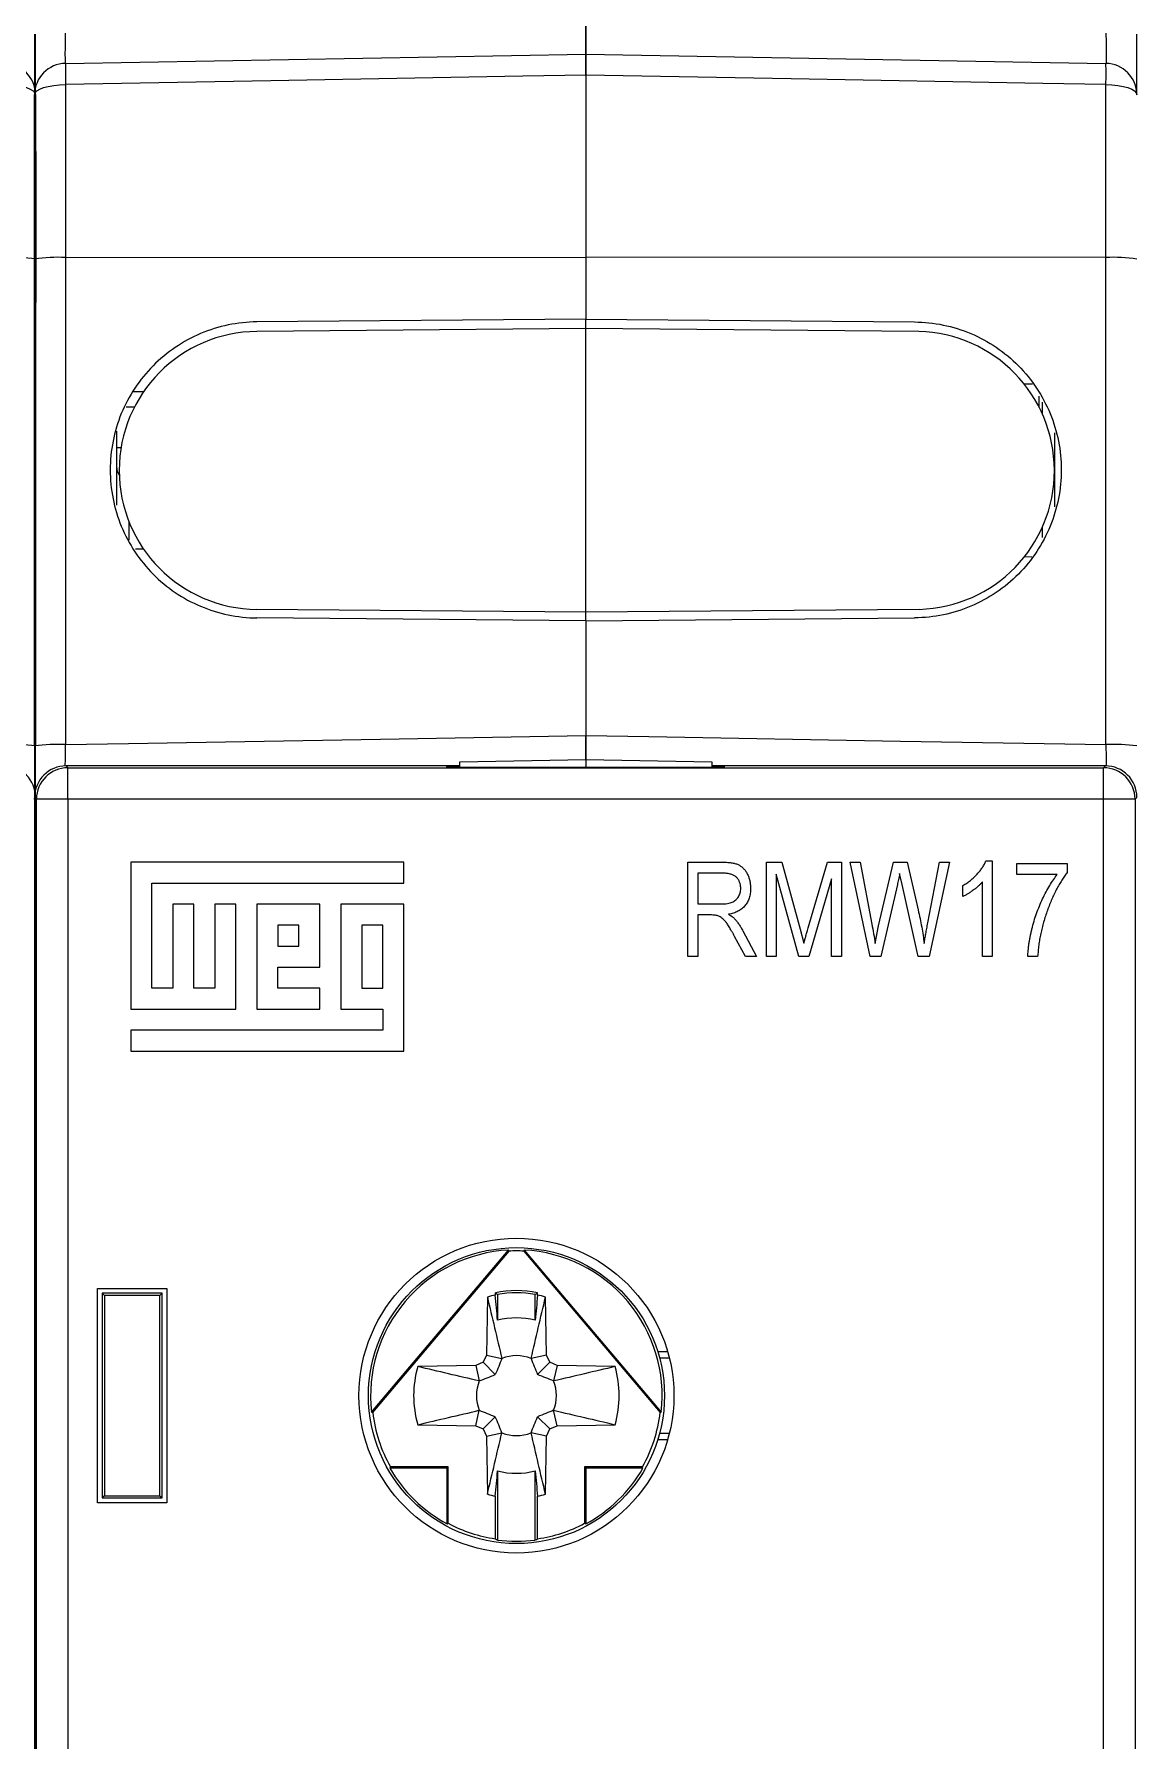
# Model space of a CAD drawing. Header units: millimetres. Extents: x -72 to 2978, y -1067 to 2817.
# Drawn here: x 2155.93 to 2173.44, y 27.06 to 54.16 of the extents above; entities that cross this region are included whole.
import ezdxf

# ---------------------------------------------------------------- set-up
doc = ezdxf.new("R2010")
doc.units = ezdxf.units.MM

msp = doc.modelspace()

# ---------------------------------------------------------------- linework, layer by layer
at = {"color": 7, "linetype": 'Continuous', "lineweight": 15}
for p, q in [((2156.429, 53.698), (2164.688, 53.842)), ((2164.688, 53.842), (2172.947, 53.698)), ((2164.688, 53.511), (2164.688, 50.622)), ((2155.938, 50.591), (2155.938, 53.198)), ((2155.953, 53.198), (2155.953, 50.591)), ((2156.429, 53.361), (2156.429, 50.615)), ((2172.947, 50.615), (2172.947, 53.361)), ((2155.963, 52.298), (2155.953, 52.298)), ((2155.963, 49.898), (2155.963, 52.298)), ((2155.938, 42.862), (2155.938, 50.591)), ((2155.953, 50.591), (2155.953, 42.862)), ((2156.429, 50.615), (2164.688, 50.622)), ((2156.429, 50.615), (2156.429, 42.88)), ((2164.688, 50.622), (2164.688, 49.638)), ((2172.947, 50.615), (2164.688, 50.622)), ((2172.947, 42.88), (2172.947, 50.615)), ((2155.963, 49.898), (2155.953, 49.898)), ((2164.688, 49.638), (2159.468, 49.592)), ((2164.688, 49.638), (2169.909, 49.592)), ((2164.688, 49.486), (2159.469, 49.441)), ((2164.688, 44.982), (2164.688, 49.486)), ((2169.975, 49.44), (2164.688, 49.486)), ((2171.648, 48.608), (2171.779, 48.61)), ((2157.393, 48.242), (2157.525, 48.242)), ((2157.498, 48.486), (2157.671, 48.486)), ((2171.888, 48.234), (2171.888, 48.413)), ((2157.238, 47.857), (2157.238, 46.68)), ((2172.138, 46.656), (2172.138, 47.83)), ((2157.311, 47.593), (2157.238, 47.592)), ((2157.671, 45.982), (2157.54, 45.982)), ((2171.77, 45.858), (2171.65, 45.86)), ((2164.688, 44.982), (2159.469, 45.027)), ((2169.981, 45.028), (2164.688, 44.982)), ((2164.688, 44.847), (2159.468, 44.892)), ((2164.688, 44.847), (2169.909, 44.892)), ((2164.688, 44.847), (2164.688, 43.024)), ((2162.688, 42.607), (2164.688, 42.642)), ((2162.688, 42.522), (2162.688, 42.607)), ((2164.688, 42.642), (2164.688, 42.522)), ((2164.688, 42.642), (2166.688, 42.607)), ((2166.688, 42.607), (2166.688, 42.522)), ((2156.438, 42.542), (2156.468, 42.513)), ((2162.688, 42.542), (2156.438, 42.542)), ((2156.468, 42.013), (2156.468, 42.513)), ((2156.468, 42.513), (2172.909, 42.513)), ((2162.482, 42.532), (2162.482, 42.522)), ((2162.688, 42.532), (2162.482, 42.532)), ((2162.482, 42.522), (2162.482, 42.532)), ((2162.482, 42.522), (2166.894, 42.522)), ((2172.938, 42.542), (2166.688, 42.542)), ((2166.894, 42.532), (2166.688, 42.532)), ((2166.894, 42.522), (2166.894, 42.532)), ((2166.894, 42.522), (2166.894, 42.532)), ((2172.909, 42.513), (2172.938, 42.542)), ((2172.909, 42.013), (2172.909, 42.513)), ((2155.953, 42.042), (2155.924, 42.013)), ((2155.968, 42.013), (2155.938, 42.042)), ((2155.938, 42.042), (2155.938, -1.758)), ((2155.953, -1.758), (2155.953, 42.042)), ((2156.468, 42.013), (2155.968, 42.013)), ((2155.968, -1.729), (2155.968, 42.013)), ((2172.909, 42.013), (2156.468, 42.013)), ((2156.468, 42.013), (2156.468, -1.729)), ((2172.909, -1.729), (2172.909, 42.013)), ((2173.409, 42.013), (2172.909, 42.013)), ((2173.438, 42.042), (2173.409, 42.013)), ((2173.409, 42.013), (2173.409, -1.729)), ((2155.938, 41.898), (2155.938, -1.614)), ((2155.953, -1.614), (2155.953, 41.898)), ((2161.801, 41.013), (2157.468, 41.013)), ((2157.468, 41.013), (2157.468, 38.679)), ((2161.801, 40.679), (2161.801, 41.013)), ((2166.311, 39.513), (2166.311, 41.013)), ((2166.311, 41.013), (2166.862, 41.013)), ((2167.558, 41.013), (2167.802, 41.013)), ((2167.558, 39.513), (2167.558, 41.013)), ((2167.802, 41.013), (2168.094, 39.951)), ((2168.22, 39.969), (2168.526, 41.013)), ((2168.526, 41.013), (2168.747, 41.013)), ((2168.747, 41.013), (2168.747, 39.513)), ((2169.202, 39.513), (2168.889, 41.013)), ((2168.889, 41.013), (2169.047, 41.013)), ((2169.047, 41.013), (2169.231, 40.029)), ((2169.338, 40), (2169.574, 41.013)), ((2169.574, 41.013), (2169.791, 41.013)), ((2169.791, 41.013), (2169.966, 40.254)), ((2170.119, 40.049), (2170.304, 41.013)), ((2170.462, 41.013), (2170.141, 39.513)), ((2170.304, 41.013), (2170.462, 41.013)), ((2171.042, 41.032), (2171.143, 41.032)), ((2171.143, 41.032), (2171.143, 39.513)), ((2171.532, 40.818), (2171.532, 40.993)), ((2171.532, 40.993), (2172.331, 40.993)), ((2172.331, 40.993), (2172.331, 40.85)), ((2157.801, 40.679), (2161.801, 40.679)), ((2157.801, 39.013), (2157.801, 40.679)), ((2166.467, 40.837), (2166.467, 40.35)), ((2166.873, 40.837), (2166.467, 40.837)), ((2167.714, 40.822), (2167.714, 39.513)), ((2168.071, 39.513), (2167.714, 40.822)), ((2168.591, 40.751), (2168.231, 39.513)), ((2168.591, 39.513), (2168.591, 40.751)), ((2169.636, 40.656), (2169.373, 39.513)), ((2169.711, 40.656), (2169.672, 40.832)), ((2169.968, 39.513), (2169.711, 40.656)), ((2170.987, 39.513), (2170.987, 40.701)), ((2172.175, 40.818), (2171.532, 40.818)), ((2170.675, 40.467), (2170.675, 40.643)), ((2158.468, 40.346), (2158.134, 40.346)), ((2158.134, 40.346), (2158.134, 39.013)), ((2158.468, 39.013), (2158.468, 40.346)), ((2158.801, 40.346), (2158.801, 39.013)), ((2159.134, 40.346), (2158.801, 40.346)), ((2159.134, 38.679), (2159.134, 40.346)), ((2159.468, 40.346), (2159.468, 38.679)), ((2160.468, 40.346), (2159.468, 40.346)), ((2160.468, 39.346), (2160.468, 40.346)), ((2160.801, 40.346), (2160.801, 38.679)), ((2161.801, 40.346), (2160.801, 40.346)), ((2161.801, 38.013), (2161.801, 40.346)), ((2166.467, 40.35), (2166.833, 40.35)), ((2166.666, 40.175), (2166.467, 40.175)), ((2166.467, 40.175), (2166.467, 39.513)), ((2159.801, 40.013), (2159.801, 39.679)), ((2160.134, 40.013), (2159.801, 40.013)), ((2160.134, 39.679), (2160.134, 40.013)), ((2161.468, 40.013), (2161.134, 40.013)), ((2161.134, 40.013), (2161.134, 39.013)), ((2161.468, 39.013), (2161.468, 40.013)), ((2167.183, 39.923), (2167.402, 39.513)), ((2168.094, 39.951), (2168.152, 39.729)), ((2169.282, 39.722), (2169.338, 40)), ((2159.801, 39.679), (2160.134, 39.679)), ((2167.225, 39.513), (2167.052, 39.834)), ((2159.801, 39.013), (2159.801, 39.346)), ((2159.801, 39.346), (2160.468, 39.346)), ((2166.467, 39.513), (2166.311, 39.513)), ((2167.402, 39.513), (2167.225, 39.513)), ((2167.714, 39.513), (2167.558, 39.513)), ((2168.231, 39.513), (2168.071, 39.513)), ((2168.747, 39.513), (2168.591, 39.513)), ((2169.373, 39.513), (2169.202, 39.513)), ((2170.141, 39.513), (2169.968, 39.513)), ((2171.143, 39.513), (2170.987, 39.513)), ((2171.863, 39.513), (2171.708, 39.513)), ((2158.134, 39.013), (2157.801, 39.013)), ((2158.801, 39.013), (2158.468, 39.013)), ((2160.468, 39.013), (2159.801, 39.013)), ((2160.468, 38.679), (2160.468, 39.013)), ((2161.134, 39.013), (2161.468, 39.013)), ((2157.468, 38.679), (2159.134, 38.679)), ((2159.468, 38.679), (2160.468, 38.679)), ((2160.801, 38.679), (2161.468, 38.679)), ((2161.468, 38.679), (2161.468, 38.346)), ((2157.468, 38.346), (2157.468, 38.013)), ((2161.468, 38.346), (2157.468, 38.346)), ((2157.468, 38.013), (2161.801, 38.013)), ((2161.288, 32.28), (2163.464, 34.854)), ((2161.306, 32.275), (2163.472, 34.837)), ((2163.472, 34.837), (2163.464, 34.854)), ((2163.712, 34.854), (2163.704, 34.837)), ((2163.704, 34.837), (2165.87, 32.275)), ((2163.712, 34.854), (2165.888, 32.28)), ((2156.938, 34.242), (2158.038, 34.242)), ((2156.938, 30.842), (2156.938, 34.242)), ((2157.048, 34.132), (2157.013, 34.167)), ((2157.013, 34.167), (2157.013, 30.917)), ((2157.963, 34.167), (2157.013, 34.167)), ((2157.928, 34.132), (2157.963, 34.167)), ((2157.963, 30.917), (2157.963, 34.167)), ((2158.038, 34.242), (2158.038, 30.842)), ((2163.253, 34.175), (2163.253, 34.139)), ((2163.923, 34.139), (2163.923, 34.175)), ((2157.048, 34.132), (2157.048, 30.952)), ((2157.928, 34.132), (2157.048, 34.132)), ((2157.928, 30.952), (2157.928, 34.132)), ((2163.127, 34.108), (2163.111, 33.187)), ((2163.288, 34.146), (2163.288, 33.738)), ((2163.888, 33.738), (2163.888, 34.146)), ((2164.065, 33.187), (2164.049, 34.108)), ((2163.059, 33.071), (2162.943, 33.019)), ((2163.111, 33.187), (2163.059, 33.071)), ((2163.059, 33.071), (2163.253, 32.877)), ((2163.111, 33.187), (2163.356, 33.133)), ((2164.065, 33.187), (2163.821, 33.133)), ((2164.117, 33.071), (2163.923, 32.877)), ((2164.117, 33.071), (2164.065, 33.187)), ((2164.233, 33.019), (2164.117, 33.071)), ((2165.832, 33.242), (2165.988, 33.242)), ((2165.86, 33.142), (2166.015, 33.142)), ((2162.943, 33.019), (2162.023, 33.003)), ((2162.943, 33.019), (2162.997, 32.775)), ((2164.233, 33.019), (2164.179, 32.775)), ((2165.154, 33.003), (2164.233, 33.019)), ((2161.288, 32.28), (2161.306, 32.275)), ((2162.943, 32.065), (2162.997, 32.309)), ((2164.233, 32.065), (2164.179, 32.309)), ((2165.87, 32.275), (2165.888, 32.28)), ((2162.023, 32.081), (2162.943, 32.065)), ((2162.943, 32.065), (2163.059, 32.013)), ((2163.059, 32.013), (2163.253, 32.207)), ((2163.059, 32.013), (2163.111, 31.897)), ((2164.117, 32.013), (2163.923, 32.207)), ((2164.065, 31.897), (2164.117, 32.013)), ((2164.117, 32.013), (2164.233, 32.065)), ((2164.233, 32.065), (2165.154, 32.081)), ((2163.111, 31.897), (2163.356, 31.951)), ((2163.111, 31.897), (2163.127, 30.976)), ((2164.065, 31.897), (2163.821, 31.951)), ((2164.049, 30.976), (2164.065, 31.897)), ((2165.988, 31.842), (2165.832, 31.842)), ((2166.015, 31.942), (2165.86, 31.942)), ((2161.589, 31.41), (2161.579, 31.392)), ((2162.488, 31.392), (2161.579, 31.392)), ((2162.506, 31.41), (2161.589, 31.41)), ((2162.488, 31.392), (2162.506, 31.41)), ((2162.488, 30.505), (2162.488, 31.392)), ((2162.506, 30.515), (2162.506, 31.41)), ((2163.288, 31.346), (2163.288, 30.25)), ((2163.888, 30.25), (2163.888, 31.346)), ((2164.671, 31.41), (2164.671, 30.515)), ((2165.587, 31.41), (2164.671, 31.41)), ((2164.688, 31.392), (2164.671, 31.41)), ((2165.597, 31.392), (2164.688, 31.392)), ((2164.688, 31.392), (2164.688, 30.505)), ((2157.048, 30.952), (2157.013, 30.917)), ((2157.013, 30.917), (2157.963, 30.917)), ((2157.048, 30.952), (2157.928, 30.952)), ((2157.928, 30.952), (2157.963, 30.917)), ((2163.253, 30.945), (2163.253, 30.269)), ((2163.923, 30.269), (2163.923, 30.945)), ((2158.038, 30.842), (2156.938, 30.842)), ((2162.488, 30.505), (2162.506, 30.515)), ((2164.671, 30.515), (2164.688, 30.505))]:
    msp.add_line(p, q, dxfattribs=at)
at = {"color": 102, "linetype": 'Continuous', "lineweight": 15}
for p, q in [((2164.688, 49.486), (2164.688, 49.638)), ((2171.942, 48.121), (2171.942, 48.316)), ((2157.435, 46.426), (2157.435, 46.127)), ((2171.942, 46.168), (2171.942, 46.343)), ((2164.688, 44.847), (2164.688, 44.982))]:
    msp.add_line(p, q, dxfattribs=at)
msp.add_line((2155.953, 35.898), (2155.953, 41.898))
at = {"color": 7, "linetype": 'Continuous', "lineweight": 15, "flags": 128}
for points in [[(2164.688, 53.511), (2163.688, 53.492), (2159.689, 53.42), (2156.429, 53.361)], [(2172.947, 53.361), (2171.947, 53.379), (2167.948, 53.452), (2164.688, 53.511)], [(2155.462, 53.361), (2155.558, 53.358), (2155.65, 53.348), (2155.735, 53.333), (2155.81, 53.312), (2155.87, 53.288), (2155.916, 53.26), (2155.943, 53.229), (2155.953, 53.198)], [(2155.938, 53.198), (2155.948, 53.229), (2155.975, 53.26), (2156.021, 53.288), (2156.082, 53.312), (2156.156, 53.333), (2156.241, 53.348), (2156.333, 53.358), (2156.429, 53.361)], [(2172.947, 53.361), (2173.043, 53.358), (2173.136, 53.348), (2173.221, 53.333), (2173.295, 53.312), (2173.356, 53.288), (2173.401, 53.26), (2173.429, 53.229), (2173.438, 53.198)], [(2156.429, 42.88), (2157.429, 42.897), (2161.428, 42.967), (2164.688, 43.024)], [(2164.688, 43.024), (2165.688, 43.007), (2169.687, 42.937), (2172.947, 42.88)], [(2165.597, 31.392), (2165.592, 31.401), (2165.587, 31.41)]]:
    msp.add_lwpolyline(points, dxfattribs=at)
at = {"color": 7, "linetype": 'Continuous', "lineweight": 15}
for radius in [2.5, 2.35]:
    msp.add_circle((2163.588, 32.542), radius, dxfattribs=at)
for centre, radius, start, end in [((2155.453, 53.198), 0.5, 0, 89), ((2156.438, 53.198), 0.5, 91, 180), ((2162.243, 53.53), 5.816, 178.3416, 181.6584), ((2167.133, 53.53), 5.816, 358.3416, 1.6584), ((2172.938, 53.198), 0.5, 0, 89), ((2155.583, 48.053), 2.565, 81.7006, 92.7065), ((2156.308, 48.053), 2.565, 87.2935, 98.2994), ((2173.068, 48.053), 2.565, 81.7006, 92.7065), ((2159.488, 47.234), 2.207, 90.5, 269.5), ((2155.583, 39.458), 3.424, 83.7965, 92.0287), ((2156.308, 39.458), 3.424, 87.9713, 96.2035), ((2173.068, 39.458), 3.424, 83.7965, 92.0287), ((2156.468, 42.013), 0.5, 90.0017, 179.9984), ((2172.909, 42.013), 0.5, 0.0016, 89.9983), ((2163.588, 32.542), 2.315, 93.0745, 186.4936), ((2163.588, 32.542), 2.298, 87.1131, 92.8869), ((2163.588, 32.542), 2.315, 353.5064, 86.9255), ((2163.588, 32.542), 1.667, 78.4101, 101.5899), ((2163.588, 32.542), 1.632, 79.4085, 100.5915), ((2163.588, 32.542), 1.632, 101.8415, 106.4118), ((2163.588, 32.542), 1.632, 73.5882, 78.1585), ((2163.588, 32.542), 1.233, 75.9215, 104.0785), ((2163.588, 32.542), 0.635, 68.5164, 111.4836), ((2163.588, 32.542), 1.632, 163.5882, 196.4118), ((2163.588, 32.542), 1.632, 343.5882, 16.4118), ((2163.588, 32.542), 0.635, 158.5164, 201.4836), ((2163.588, 32.542), 0.635, 338.5164, 21.4836), ((2163.588, 32.542), 2.298, 186.6813, 209.5325), ((2163.588, 32.542), 2.298, 330.4675, 353.3187), ((2163.588, 32.542), 0.635, 248.5164, 291.4836), ((2163.588, 32.542), 2.315, 209.7846, 241.6313), ((2163.588, 32.542), 1.233, 255.9215, 284.0785), ((2163.588, 32.542), 2.315, 298.3687, 330.2154), ((2163.588, 32.542), 1.632, 253.5882, 258.1585), ((2163.588, 32.542), 1.632, 281.8415, 286.4118), ((2163.588, 32.542), 2.298, 241.8906, 261.6181), ((2163.588, 32.542), 2.298, 278.3819, 298.1094), ((2163.588, 32.542), 2.312, 262.5431, 277.4569)]:
    msp.add_arc(centre, radius, start, end, dxfattribs=at)
for centre, major_axis, ratio, start_param, end_param in [((2169.922, 47.234), (-1.412, 1.697), 0.999163, 2.473844, 5.564823), ((2157.438, 47.294), (0.142, 0.144), 0.975618, 2.362365, 3.040961), ((2155.453, 42.042), (0.354, 0.354), 0.999973, 5.497801, 7.06857), ((2156.438, 42.042), (-0.354, 0.354), 0.999973, 5.497801, 7.06857), ((2172.938, 42.042), (0.354, 0.354), 0.999973, 5.497801, 7.06857), ((2164.745, 32.542), (2.894, 0), 0.916608, 4.17078, 4.184807), ((2162.431, 32.542), (2.894, 0), 0.916608, 5.239971, 5.253998)]:
    msp.add_ellipse(centre, major_axis=major_axis, ratio=ratio, start_param=start_param, end_param=end_param, dxfattribs=at)
for points, knots in [([(2164.688, 54.324), (2164.688, 54.195), (2164.688, 54.071), (2164.688, 53.894), (2164.688, 53.842), (2164.688, 53.842)], [0, 0, 0, 0, 0.5, 0.5, 1, 1, 1, 1]), ([(2164.688, 53.842), (2164.688, 53.842), (2164.688, 53.894), (2164.688, 54.071), (2164.688, 54.195), (2164.688, 54.324)], [0, 0, 0, 0, 0.5, 0.5, 1, 1, 1, 1]), ([(2155.938, 54.162), (2155.938, 53.904), (2155.938, 53.655), (2155.938, 53.389), (2155.938, 53.319), (2155.938, 53.223), (2155.938, 53.198), (2155.938, 53.198)], [0, 0, 0, 0, 0.5, 0.5, 0.75, 0.75, 1, 1, 1, 1]), ([(2155.953, 53.198), (2155.953, 53.198), (2155.953, 53.301), (2155.953, 53.567), (2155.953, 53.674), (2155.953, 53.908), (2155.953, 54.033), (2155.953, 54.162)], [0, 0, 0, 0, 0.5, 0.5, 0.75, 0.75, 1, 1, 1, 1]), ([(2156.429, 53.698), (2156.427, 53.698), (2156.426, 53.749), (2156.426, 53.926), (2156.427, 54.051), (2156.429, 54.18)], [0, 0, 0, 0, 0.5, 0.5, 1, 1, 1, 1]), ([(2172.947, 54.18), (2172.949, 54.051), (2172.95, 53.927), (2172.95, 53.749), (2172.949, 53.698), (2172.947, 53.698)], [0, 0, 0, 0, 0.5, 0.5, 1, 1, 1, 1]), ([(2173.438, 53.198), (2173.438, 53.198), (2173.438, 53.301), (2173.438, 53.567), (2173.438, 53.674), (2173.438, 53.908), (2173.438, 54.033), (2173.438, 54.162)], [0, 0, 0, 0, 0.5, 0.5, 0.75, 0.75, 1, 1, 1, 1]), ([(2164.688, 53.842), (2164.688, 53.842), (2164.688, 53.81), (2164.688, 53.692), (2164.688, 53.608), (2164.688, 53.511)], [0, 0, 0, 0, 0.5, 0.5, 1, 1, 1, 1]), ([(2164.688, 53.511), (2164.688, 53.608), (2164.688, 53.692), (2164.688, 53.81), (2164.688, 53.842), (2164.688, 53.842)], [0, 0, 0, 0, 0.5, 0.5, 1, 1, 1, 1]), ([(2159.468, 49.592), (2159.313, 49.591), (2159.161, 49.574), (2158.863, 49.513), (2158.715, 49.466), (2158.433, 49.347), (2158.299, 49.274), (2158.046, 49.103), (2157.926, 49.004), (2157.711, 48.787), (2157.615, 48.669), (2157.445, 48.413), (2157.373, 48.277), (2157.199, 47.854), (2157.138, 47.547), (2157.138, 47.09), (2157.153, 46.935), (2157.213, 46.635), (2157.257, 46.49), (2157.373, 46.207), (2157.446, 46.07), (2157.614, 45.816), (2157.71, 45.698), (2158.035, 45.37), (2158.292, 45.196), (2158.716, 45.017), (2158.861, 44.972), (2159.16, 44.91), (2159.315, 44.893), (2159.468, 44.892)], [0, 0, 0, 0, 0.0625, 0.0625, 0.125, 0.125, 0.1875, 0.1875, 0.25, 0.25, 0.3125, 0.3125, 0.375, 0.375, 0.5, 0.5, 0.5625, 0.5625, 0.625, 0.625, 0.6875, 0.6875, 0.75, 0.75, 0.875, 0.875, 0.9375, 0.9375, 1, 1, 1, 1]), ([(2169.909, 49.592), (2170.213, 49.589), (2170.521, 49.526), (2170.942, 49.348), (2171.077, 49.275), (2171.332, 49.103), (2171.449, 49.005), (2171.664, 48.789), (2171.762, 48.668), (2171.931, 48.414), (2172.003, 48.279), (2172.119, 47.996), (2172.164, 47.848), (2172.223, 47.549), (2172.238, 47.397), (2172.238, 47.089), (2172.223, 46.937), (2172.164, 46.638), (2172.12, 46.49), (2172.003, 46.207), (2171.932, 46.072), (2171.764, 45.818), (2171.666, 45.697), (2171.451, 45.48), (2171.334, 45.383), (2171.08, 45.211), (2170.944, 45.137), (2170.524, 44.959), (2170.218, 44.895), (2169.909, 44.892)], [0, 0, 0, 0, 0.125, 0.125, 0.1875, 0.1875, 0.25, 0.25, 0.3125, 0.3125, 0.375, 0.375, 0.4375, 0.4375, 0.5, 0.5, 0.5625, 0.5625, 0.625, 0.625, 0.6875, 0.6875, 0.75, 0.75, 0.8125, 0.8125, 0.875, 0.875, 1, 1, 1, 1]), ([(2155.938, 42.862), (2155.938, 42.8), (2155.938, 42.627), (2155.938, 42.361), (2155.938, 42.138), (2155.938, 42.065), (2155.938, 42.042)], [0, 0, 0, 0, 0.183153, 0.515053, 0.846973, 1, 1, 1, 1]), ([(2155.953, 42.042), (2155.953, 42.105), (2155.953, 42.233), (2155.953, 42.527), (2155.953, 42.75), (2155.953, 42.862)], [0, 0, 0, 0, 0.322195, 0.661098, 1, 1, 1, 1]), ([(2164.688, 43.024), (2164.688, 42.968), (2164.688, 42.857), (2164.688, 42.717), (2164.688, 42.658), (2164.688, 42.632)], [0, 0, 0, 0, 0.359008, 0.718015, 1, 1, 1, 1]), ([(2164.688, 42.632), (2164.688, 42.638), (2164.688, 42.67), (2164.688, 42.774), (2164.688, 42.906), (2164.688, 42.993), (2164.688, 43.024)], [0, 0, 0, 0, 0.087417, 0.44514, 0.802841, 1, 1, 1, 1]), ([(2166.862, 41.013), (2166.876, 41.013), (2166.903, 41.012), (2166.942, 41.01), (2166.978, 41.007), (2167.012, 41.003), (2167.042, 40.996), (2167.07, 40.989), (2167.095, 40.981), (2167.124, 40.967), (2167.158, 40.946), (2167.194, 40.914), (2167.226, 40.874), (2167.254, 40.829), (2167.277, 40.777), (2167.293, 40.722), (2167.303, 40.662), (2167.304, 40.621), (2167.305, 40.599)], [0, 0, 0, 0, 0.059861, 0.115867, 0.168079, 0.216582, 0.261137, 0.301832, 0.339688, 0.374291, 0.44084, 0.509232, 0.581286, 0.658766, 0.739724, 0.822665, 0.908999, 1, 1, 1, 1]), ([(2170.675, 40.643), (2170.696, 40.655), (2170.738, 40.68), (2170.797, 40.724), (2170.852, 40.771), (2170.903, 40.822), (2170.948, 40.875), (2170.987, 40.927), (2171.018, 40.979), (2171.034, 41.015), (2171.042, 41.032)], [0, 0, 0, 0, 0.135284, 0.26941, 0.402801, 0.536191, 0.665211, 0.785343, 0.896318, 1, 1, 1, 1]), ([(2167.149, 40.598), (2167.149, 40.607), (2167.148, 40.625), (2167.145, 40.651), (2167.14, 40.675), (2167.132, 40.698), (2167.122, 40.719), (2167.111, 40.739), (2167.096, 40.757), (2167.08, 40.774), (2167.062, 40.789), (2167.041, 40.802), (2167.018, 40.813), (2166.993, 40.822), (2166.966, 40.829), (2166.937, 40.834), (2166.906, 40.837), (2166.884, 40.837), (2166.873, 40.837)], [0, 0, 0, 0, 0.065327, 0.127357, 0.18677, 0.244741, 0.300513, 0.356097, 0.411409, 0.467417, 0.524221, 0.583217, 0.643559, 0.706897, 0.774123, 0.84489, 0.920043, 1, 1, 1, 1]), ([(2169.672, 40.832), (2169.669, 40.816), (2169.663, 40.785), (2169.655, 40.739), (2169.645, 40.697), (2169.639, 40.669), (2169.636, 40.656)], [0, 0, 0, 0, 0.270605, 0.527888, 0.770564, 1, 1, 1, 1]), ([(2170.987, 40.701), (2170.977, 40.69), (2170.957, 40.667), (2170.923, 40.635), (2170.885, 40.601), (2170.842, 40.569), (2170.799, 40.538), (2170.756, 40.51), (2170.715, 40.486), (2170.688, 40.473), (2170.675, 40.467)], [0, 0, 0, 0, 0.111569, 0.231228, 0.361627, 0.501035, 0.640157, 0.769329, 0.889276, 1, 1, 1, 1]), ([(2171.708, 39.513), (2171.708, 39.529), (2171.709, 39.561), (2171.713, 39.611), (2171.718, 39.664), (2171.725, 39.718), (2171.735, 39.774), (2171.746, 39.831), (2171.758, 39.891), (2171.778, 39.973), (2171.805, 40.076), (2171.845, 40.198), (2171.89, 40.316), (2171.941, 40.43), (2171.995, 40.539), (2172.053, 40.64), (2172.111, 40.733), (2172.154, 40.79), (2172.175, 40.818)], [0, 0, 0, 0, 0.034222, 0.069813, 0.107007, 0.145882, 0.186019, 0.227874, 0.271427, 0.316576, 0.408093, 0.498715, 0.588596, 0.678127, 0.765339, 0.847918, 0.925972, 1, 1, 1, 1]), ([(2172.331, 40.85), (2172.316, 40.83), (2172.286, 40.79), (2172.244, 40.725), (2172.203, 40.656), (2172.163, 40.583), (2172.125, 40.506), (2172.087, 40.424), (2172.052, 40.338), (2172.018, 40.248), (2171.986, 40.156), (2171.958, 40.063), (2171.933, 39.971), (2171.912, 39.879), (2171.894, 39.787), (2171.88, 39.696), (2171.87, 39.604), (2171.866, 39.543), (2171.863, 39.513)], [0, 0, 0, 0, 0.051765, 0.105365, 0.161209, 0.219212, 0.279359, 0.342018, 0.40698, 0.474589, 0.542816, 0.610255, 0.676789, 0.742504, 0.807531, 0.872125, 0.936173, 1, 1, 1, 1]), ([(2166.833, 40.35), (2166.852, 40.351), (2166.887, 40.351), (2166.936, 40.356), (2166.978, 40.364), (2167.014, 40.376), (2167.044, 40.392), (2167.071, 40.412), (2167.094, 40.435), (2167.113, 40.463), (2167.13, 40.493), (2167.141, 40.526), (2167.148, 40.561), (2167.149, 40.586), (2167.149, 40.598)], [0, 0, 0, 0, 0.122755, 0.230056, 0.322791, 0.40207, 0.47475, 0.545845, 0.616658, 0.689747, 0.764806, 0.840517, 0.918295, 1, 1, 1, 1]), ([(2167.305, 40.599), (2167.305, 40.585), (2167.304, 40.558), (2167.3, 40.518), (2167.293, 40.48), (2167.283, 40.444), (2167.271, 40.41), (2167.255, 40.378), (2167.237, 40.348), (2167.216, 40.32), (2167.192, 40.295), (2167.165, 40.272), (2167.136, 40.251), (2167.105, 40.233), (2167.071, 40.217), (2167.034, 40.204), (2166.995, 40.193), (2166.968, 40.187), (2166.954, 40.185)], [0, 0, 0, 0, 0.070124, 0.136973, 0.201515, 0.263247, 0.323812, 0.382633, 0.440984, 0.498977, 0.557187, 0.615133, 0.67446, 0.734991, 0.797237, 0.861968, 0.929489, 1, 1, 1, 1]), ([(2167.052, 39.834), (2167.044, 39.849), (2167.029, 39.877), (2167.006, 39.918), (2166.984, 39.955), (2166.965, 39.988), (2166.946, 40.016), (2166.93, 40.041), (2166.915, 40.062), (2166.897, 40.083), (2166.876, 40.104), (2166.851, 40.126), (2166.826, 40.143), (2166.801, 40.156), (2166.773, 40.165), (2166.742, 40.171), (2166.706, 40.174), (2166.68, 40.175), (2166.666, 40.175)], [0, 0, 0, 0, 0.092728, 0.177366, 0.254414, 0.323889, 0.385354, 0.438553, 0.484631, 0.522952, 0.588828, 0.648611, 0.702575, 0.751873, 0.802247, 0.860186, 0.925559, 1, 1, 1, 1]), ([(2166.954, 40.185), (2166.965, 40.179), (2166.984, 40.168), (2167.011, 40.151), (2167.033, 40.134), (2167.046, 40.121), (2167.052, 40.115)], [0, 0, 0, 0, 0.289711, 0.551497, 0.788143, 1, 1, 1, 1]), ([(2167.052, 40.115), (2167.065, 40.1), (2167.089, 40.071), (2167.122, 40.024), (2167.155, 39.975), (2167.173, 39.94), (2167.183, 39.923)], [0, 0, 0, 0, 0.245563, 0.493888, 0.744613, 1, 1, 1, 1]), ([(2169.966, 40.254), (2169.976, 40.208), (2169.997, 40.118), (2170.022, 39.983), (2170.044, 39.852), (2170.056, 39.765), (2170.061, 39.722)], [0, 0, 0, 0, 0.260311, 0.513506, 0.759855, 1, 1, 1, 1]), ([(2168.152, 39.729), (2168.154, 39.736), (2168.158, 39.751), (2168.165, 39.775), (2168.173, 39.802), (2168.18, 39.831), (2168.189, 39.862), (2168.199, 39.896), (2168.21, 39.931), (2168.217, 39.956), (2168.22, 39.969)], [0, 0, 0, 0, 0.090712, 0.190611, 0.302053, 0.422037, 0.551217, 0.690772, 0.840366, 1, 1, 1, 1]), ([(2169.231, 40.029), (2169.241, 39.979), (2169.26, 39.877), (2169.275, 39.774), (2169.282, 39.722)], [0, 0, 0, 0, 0.497105, 1, 1, 1, 1]), ([(2170.061, 39.722), (2170.065, 39.748), (2170.074, 39.799), (2170.087, 39.879), (2170.103, 39.962), (2170.114, 40.019), (2170.119, 40.049)], [0, 0, 0, 0, 0.229818, 0.473981, 0.729798, 1, 1, 1, 1])]:
    msp.add_open_spline(points, degree=3, knots=knots, dxfattribs=at)
at = {"color": 102, "linetype": 'Continuous', "lineweight": 15}
for points, knots in [([(2156.426, 42.539), (2156.426, 42.569), (2156.426, 42.638), (2156.428, 42.763), (2156.429, 42.849), (2156.429, 42.88)], [0, 0, 0, 0, 0.325567, 0.760139, 1, 1, 1, 1]), ([(2172.947, 42.88), (2172.948, 42.825), (2172.949, 42.714), (2172.95, 42.596), (2172.95, 42.552), (2172.95, 42.543)], [0, 0, 0, 0, 0.440566, 0.881035, 1, 1, 1, 1])]:
    msp.add_open_spline(points, degree=3, knots=knots, dxfattribs=at)
at = {"color": 7, "linetype": 'Continuous', "lineweight": 15}
for points in [[(2163.253, 34.175), (2163.265, 34.166), (2163.277, 34.156), (2163.288, 34.146)], [(2163.923, 34.175), (2163.911, 34.166), (2163.9, 34.156), (2163.888, 34.146)], [(2163.127, 34.108), (2163.203, 33.783), (2163.28, 33.46), (2163.356, 33.133)], [(2163.288, 33.738), (2163.277, 33.872), (2163.265, 34.006), (2163.253, 34.139)], [(2163.821, 33.133), (2163.897, 33.46), (2163.973, 33.783), (2164.049, 34.108)], [(2163.923, 34.139), (2163.911, 34.006), (2163.9, 33.872), (2163.888, 33.738)], [(2163.356, 33.133), (2163.323, 33.05), (2163.29, 32.966), (2163.253, 32.877)], [(2163.821, 33.133), (2163.853, 33.05), (2163.886, 32.966), (2163.923, 32.877)], [(2162.997, 32.775), (2162.671, 32.851), (2162.347, 32.927), (2162.023, 33.003)], [(2162.997, 32.775), (2163.08, 32.807), (2163.164, 32.84), (2163.253, 32.877)], [(2164.179, 32.775), (2164.096, 32.807), (2164.012, 32.84), (2163.923, 32.877)], [(2165.154, 33.003), (2164.83, 32.927), (2164.506, 32.851), (2164.179, 32.775)], [(2162.023, 32.081), (2162.347, 32.157), (2162.671, 32.233), (2162.997, 32.309)], [(2162.997, 32.309), (2163.08, 32.277), (2163.164, 32.244), (2163.253, 32.207)], [(2164.179, 32.309), (2164.096, 32.277), (2164.012, 32.244), (2163.923, 32.207)], [(2164.179, 32.309), (2164.506, 32.233), (2164.83, 32.157), (2165.154, 32.081)], [(2163.356, 31.951), (2163.323, 32.034), (2163.29, 32.118), (2163.253, 32.207)], [(2163.821, 31.951), (2163.853, 32.034), (2163.886, 32.118), (2163.923, 32.207)], [(2163.127, 30.976), (2163.203, 31.301), (2163.28, 31.624), (2163.356, 31.951)], [(2164.049, 30.976), (2163.973, 31.301), (2163.897, 31.624), (2163.821, 31.951)], [(2163.253, 30.945), (2163.265, 31.078), (2163.277, 31.212), (2163.288, 31.346)], [(2163.888, 31.346), (2163.9, 31.212), (2163.911, 31.078), (2163.923, 30.945)]]:
    msp.add_open_spline(points, degree=3, dxfattribs=at)

doc.saveas('drawing.dxf')
